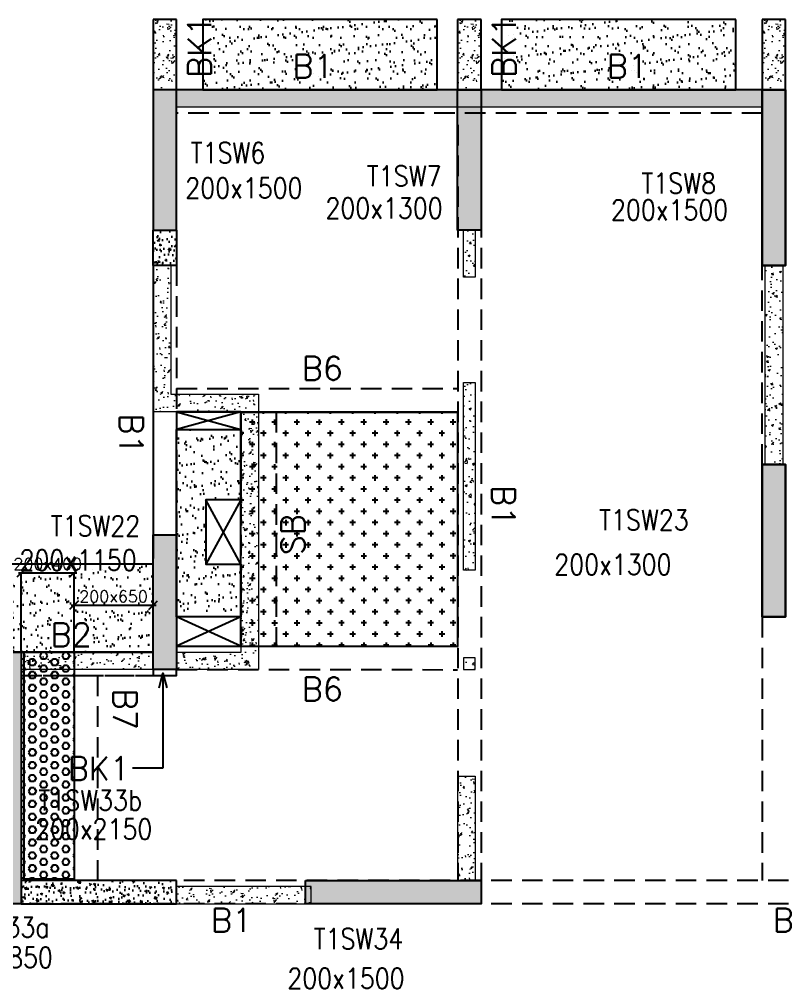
# Model space of a CAD drawing. Header units: millimetres. Extents: x 1078357 to 2594950, y -4969473 to -4636555.
# Drawn here: x 2177263 to 2183805, y -4665825 to -4657552 of the extents above; entities that cross this region are included whole.
import ezdxf

# ---------------------------------------------------------------- set-up
doc = ezdxf.new("R2010")
doc.units = ezdxf.units.MM
doc.header["$PDMODE"] = 35
for name, pattern in [('CONTINOUS', [0]), ('HIDDEN', [0.375, 0.25, -0.125]), ('New Retail block$0$CONTINOUS', [0])]:
    doc.linetypes.add(name, pattern=pattern)
doc.layers.get('0').update_dxf_attribs({"lineweight": 0})
doc.layers.get('Defpoints').update_dxf_attribs({"lineweight": 0})
for name, color, linetype, lineweight in [('A-_ANOTDIMA_D-', 6, 'Continuous', 13), ('COL. NO.', 30, 'Continuous', 25), ('COL. SIZE', 7, 'Continuous', 25), ('DIM', 9, 'Continuous', 25), ('HATCH', 8, 'Continuous', 30), ('RCC UPSTAND', 43, 'Continuous', 30), ('S-NON STR RCC WALL', 8, 'Continuous', 0)]:
    doc.layers.add(name, color=color, linetype=linetype, lineweight=lineweight)
for name, color, linetype in [('B-200x325', 201, 'HIDDEN'), ('B-200x375', 41, 'HIDDEN'), ('B-200x400', 44, 'HIDDEN'), ('B-200x650', 241, 'HIDDEN'), ('B-300xSLAB THK.', 151, 'Continuous'), ('BK1-200x650', 241, 'HIDDEN'), ('DC BEAM NO.', 7, 'Continuous'), ('DROP SLAB', 8, 'Continuous'), ('NON STR. RCC WALL', 6, 'Continuous'), ('S-COLUMN_SHEAR WALL', 1, 'Continuous'), ('S-PROJECTION', 54, 'New Retail block$0$CONTINOUS'), ('SLAB FOLD', 8, 'Continuous')]:
    doc.layers.add(name, color=color, linetype=linetype)
doc.styles.add('Roman', font='romans')
doc.styles.add('ROMANS', font='romans.shx', dxfattribs={"width": 0.85})
doc.dimstyles.new('HARESH', dxfattribs={"dimtxt": 150, "dimasz": 75, "dimexe": 0, "dimexo": 0, "dimgap": 25, "dimtad": 1, "dimdec": 0, "dimdsep": 46, "dimtxsty": 'Roman', "dimblk": 'OBLIQUE', "dimcen": 225, "dimdle": 25, "dimclrd": 2, "dimclre": 2, "dimclrt": 7, "dimadec": 8, "dimazin": 1, "dimtfac": 1, "dimtdec": 0, "dimtmove": 0, "dimatfit": 0, "dimfxl": 1, "dimlwd": -1, "dimlwe": -1, "dimarcsym": 0})
pattern_1 = [(50, (-4174040.86, 23111537.25), (182.184669, -15.9390855), [19.05, -209.55]), (355, (-4174040.86, 23111537.25), (-35.2434214, 191.0568452), [15.24, -167.6405842]), (100.4514447, (-4174025.68, 23111535.92), (146.9412471, 175.1177519), [16.1900088, -178.0902446]), (46.1842, (-4174040.86, 23111588.05), (271.0790409, -42.042328), [28.575, -314.325]), (96.6355576, (-4174018.27, 23111584.54), (237.404134, 247.4261246), [24.2850231, -267.1356082]), (351.1841512, (-4174040.86, 23111588.05), (237.404134, 247.4261246), [22.859967, -251.459732]), (21, (-4174015.46, 23111575.35), (151.6143913, -102.2651982), [19.05, -209.55]), (326, (-4174015.46, 23111575.35), (61.8020283, 184.1879661), [15.24, -167.64]), (71.451445, (-4174002.83, 23111566.83), (213.4164193, 81.9227689), [16.1900088, -178.0899376]), (37.5, (-4174040.86, 23111537.25), (3.08860325, 84.55503887), [0, -165.608, 0, -170.18, 0, -168.275]), (7.5, (-4174040.86, 23111537.25), (66.8196625, 100.18057482), [0, -97.028, 0, -161.798, 0, -64.135]), (327.5, (-4174097.5, 23111537.25), (135.59059517, -5.728744), [0, -63.5, 0, -198.12, 0, -262.89]), (317.5, (-4174122.9, 23111537.25), (148.1291814, 25.42649103), [0, -82.55, 0, -131.572, 0, -186.69])]

# ---------------------------------------------------------------- blocks, each defined once
blk = doc.blocks.new('_Oblique')
at = {"color": 0, "linetype": 'ByBlock', "lineweight": -2}
blk.add_line((-0.5, -0.5), (0.5, 0.5), dxfattribs=at)
blk = doc.blocks.new('*D1570')
at = {"layer": 'Defpoints', "color": 0, "ltscale": 700, "transparency": 16777216}
for p in [(2177729.7, -4662275.8), (2177279.6, -4662952.5, 0), (2177729.7, -4662952.5, 0)]:
    blk.add_point(p, dxfattribs=at)
at = {"layer": 'DIM', "color": 2, "ltscale": 700, "transparency": 16777216}
for p, q in [((2177254.6, -4662275.8), (2177754.7, -4662275.8)), ((2177279.6, -4662952.5), (2177279.6, -4662275.8)), ((2177729.7, -4662952.5), (2177729.7, -4662275.8))]:
    blk.add_line(p, q, dxfattribs=at)
at = {"layer": 'DIM', "color": 2, "ltscale": 700, "transparency": 16777216, "xscale": 75, "yscale": 75, "zscale": 75, "rotation": 180}
blk.add_blockref('_Oblique', (2177279.6, -4662275.8), dxfattribs=at)
at = {"layer": 'DIM', "color": 2, "ltscale": 700, "transparency": 16777216, "xscale": 75, "yscale": 75, "zscale": 75}
blk.add_blockref('_Oblique', (2177729.7, -4662275.8), dxfattribs=at)
at = {"layer": 'DIM', "color": 7, "ltscale": 700, "transparency": 16777216, "insert": (2177504.7, -4662200.8), "char_height": 150, "attachment_point": 5, "style": 'Roman'}
blk.add_mtext('{\\H0.666667x;200x400}', dxfattribs=at)
blk = doc.blocks.new('*D1571')
at = {"layer": 'Defpoints', "color": 0, "ltscale": 700, "transparency": 16777216}
for p in [(2178404.6, -4662552.5), (2177729.7, -4662952.5, 0), (2178404.6, -4662952.5, 0)]:
    blk.add_point(p, dxfattribs=at)
at = {"layer": 'DIM', "color": 2, "ltscale": 700, "transparency": 16777216}
for p, q in [((2177704.7, -4662552.5), (2178429.6, -4662552.5)), ((2177729.7, -4662952.5), (2177729.7, -4662552.5)), ((2178404.6, -4662952.5), (2178404.6, -4662552.5))]:
    blk.add_line(p, q, dxfattribs=at)
at = {"layer": 'DIM', "color": 2, "ltscale": 700, "transparency": 16777216, "xscale": 75, "yscale": 75, "zscale": 75, "rotation": 180}
blk.add_blockref('_Oblique', (2177729.7, -4662552.5), dxfattribs=at)
at = {"layer": 'DIM', "color": 2, "ltscale": 700, "transparency": 16777216, "xscale": 75, "yscale": 75, "zscale": 75}
blk.add_blockref('_Oblique', (2178404.6, -4662552.5), dxfattribs=at)
at = {"layer": 'DIM', "color": 7, "ltscale": 700, "transparency": 16777216, "insert": (2178067.2, -4662477.5), "char_height": 150, "attachment_point": 5, "style": 'Roman'}
blk.add_mtext('{\\H0.666667x;200x650}', dxfattribs=at)
blk = doc.blocks.new('G$CD63B60BD')
at = {"layer": 'COL. NO.', "linetype": 'Continuous', "style": 'ROMANS', "width": 0.85}
for s, p in [('T1SW6', (13370.2, 15274.3, -320.4)), ('T1SW7', (14874.5, 15075.4, -320.4)), ('T1SW8', (17218.7, 15013.4, -320.4)), ('T1SW22', (12175.1, 12089.1, -320.4)), ('T1SW23', (16857.3, 12140.3, -320.4)), ('T1SW33b', (12070.9, 9747.2, -320.4)), ('T1SW33a', (11279.4, 8663.7, -320.4)), ('T1SW34', (14420.4, 8565.4, -320.4))]:
    blk.add_text(s, height=175, dxfattribs=at).set_placement(p)
at = {"layer": 'COL. SIZE', "linetype": 'Continuous', "style": 'ROMANS', "width": 0.85}
for s, p in [('200x1500', (13325.1, 14973.2, -320.4)), ('200x1300', (14521.5, 14801.5, -320.4)), ('200x1500', (16959.4, 14785.6, -320.4)), ('200x1150', (11909.6, 11797.3, -320.4)), ('200x1300', (16475.4, 11760.5, -320.4)), ('200x2150', (12042.4, 9502, -320.4)), ('200x2850', (11193.5, 8406.3, -320.4)), ('200x1500', (14196.5, 8227.7, -320.4))]:
    blk.add_text(s, height=175, dxfattribs=at).set_placement(p)

msp = doc.modelspace()

# ---------------------------------------------------------------- hatches: boundary and pattern name
at = {"layer": 'DROP SLAB'}
h = msp.add_hatch(dxfattribs=at)
h.set_pattern_fill('CROSS', color=8, scale=15, angle=0.03079)
h.set_pattern_definition([(180.03079016, (-2196286.82, 14063573.08), (-95.1987999, -95.3011726), [47.625, -142.875]), (270.03079016, (-2196310.65, 14063596.88), (95.3011726, -95.1987999), [47.625, -142.875])])
h.paths.add_polyline_path([(2179154.6, -4660905.3), (2181004.6, -4660905.3), (2181004.6, -4662905.1), (2179154.6, -4662905.1)])
at = {"layer": 'HATCH'}
h = msp.add_hatch(dxfattribs=at)
h.set_pattern_fill('AR-SAND', color=8, scale=3, angle=179.97015)
h.set_pattern_definition([(37.4701541, (-674878.51, 9329417.72), (-4.7236114, 146.8264517), [0, -115.824, 0, -129.54, 0, -123.825]), (7.4701541, (-674878.51, 9329417.72), (134.9689868, 214.9772528), [0, -62.484, 0, -104.394, 0, -40.005]), (327.4701541, (-674972.24, 9329417.77), (237.2979035, 0.3075449), [0, -38.1, 0, -137.16, 0, -179.07]), (317.4701541, (-674972.24, 9329417.77), (229.1017424, 66.759465), [0, -19.05, 0, -89.916, 0, -102.87])])
h.paths.add_polyline_path([(2180830, -4657552.5), (2178830, -4657552.5), (2178830, -4658152.5), (2180830, -4658152.5)])
h = msp.add_hatch(dxfattribs=at)
h.set_pattern_fill('AR-SAND', color=8, scale=3, angle=179.97015)
h.set_pattern_definition([(37.4701541, (-677428.51, 9329417.72), (-4.7236114, 146.8264517), [0, -115.824, 0, -129.54, 0, -123.825]), (7.4701541, (-677428.51, 9329417.72), (134.9689868, 214.9772528), [0, -62.484, 0, -104.394, 0, -40.005]), (327.4701541, (-677522.24, 9329417.77), (237.2979035, 0.3075449), [0, -38.1, 0, -137.16, 0, -179.07]), (317.4701541, (-677522.24, 9329417.77), (229.1017424, 66.759465), [0, -19.05, 0, -89.916, 0, -102.87])])
h.paths.add_polyline_path([(2183380, -4657552.5), (2181380, -4657552.5), (2181380, -4658152.5), (2183380, -4658152.5)])
h = msp.add_hatch(dxfattribs=at)
h.set_pattern_fill('AR-SAND', color=8, scale=3, angle=179.97015)
h.set_pattern_definition([(37.47015413, (-2856278.36, 18697456.11), (-4.72361136, 146.8264517), [0, -115.824, 0, -129.54, 0, -123.825]), (7.4701541, (-2856278.36, 18697456.11), (134.9689868, 214.9772528), [0, -62.484, 0, -104.394, 0, -40.005]), (327.4701541, (-2856372.09, 18697456.16), (237.2979035, 0.3075449), [0, -38.1, 0, -137.16, 0, -179.07]), (317.4701541, (-2856372.09, 18697456.16), (229.1017424, 66.759465), [0, -19.05, 0, -89.916, 0, -102.87])])
h.paths.add_polyline_path([(2178604.6, -4661052.5), (2179154.6, -4661052.5), (2179154.6, -4661652.5), (2178854.6, -4661652.5), (2178854.6, -4662202.5), (2179154.6, -4662202.5), (2179154.6, -4662652.5), (2178604.6, -4662652.5)])
h = msp.add_hatch(dxfattribs=at)
h.set_pattern_fill('AR-SAND', color=8, scale=3, angle=179.97015)
h.set_pattern_definition([(37.4701541, (-1766803.33, 14013436.91), (-4.72361136, 146.8264517), [0, -115.824, 0, -129.54, 0, -123.825]), (7.4701541, (-1766803.33, 14013436.9), (134.9689868, 214.9772528), [0, -62.484, 0, -104.394, 0, -40.005]), (327.4701541, (-1766897.05, 14013436.96), (237.2979035, 0.3075449), [0, -38.1, 0, -137.16, 0, -179.07]), (317.4701541, (-1766897.05, 14013436.96), (229.1017424, 66.759465), [0, -19.05, 0, -89.916, 0, -102.87])])
h.paths.add_polyline_path([(2178404.6, -4662202.5), (2175954.6, -4662202.5), (2175954.9, -4662952.5), (2178404.9, -4662952.5)])
h = msp.add_hatch(dxfattribs=at)
h.set_pattern_fill('AR-SAND', color=8, scale=3, angle=179.97015)
h.set_pattern_definition([(37.4701541, (-1766803.23, 14013436.91), (-4.72361136, 146.8264517), [0, -115.824, 0, -129.54, 0, -123.825]), (7.4701541, (-1766803.23, 14013436.9), (134.9689868, 214.9772528), [0, -62.484, 0, -104.394, 0, -40.005]), (327.4701541, (-1766896.95, 14013436.96), (237.2979035, 0.3075449), [0, -38.1, 0, -137.16, 0, -179.07]), (317.4701541, (-1766896.95, 14013436.96), (229.1017424, 66.759465), [0, -19.05, 0, -89.916, 0, -102.87])])
h.paths.add_polyline_path([(2178405, -4662352.5), (2175955, -4662352.5), (2175955, -4662952.5), (2178405, -4662952.5)])
at = {"layer": 'RCC UPSTAND'}
h = msp.add_hatch(dxfattribs=at)
h.set_pattern_fill('AR-CONC', color=8, scale=20, angle=90)
h.set_pattern_definition([(140, (-1029595.48, -7198097.02), (12.550427, 143.4520365), [15, -165]), (85, (-1029595.48, -7198097.02), (-150.438427, -27.7502667), [12, -132]), (190.4514445, (-1029594.43, -7198085.06), (-137.887998, 115.7017693), [12.7480384, -140.2284224]), (136.1842, (-1029635.48, -7198097.02), (33.103856, 213.448266), [22.5, -247.5]), (186.6356355, (-1029632.72, -7198079.23), (-194.82372, 186.932389), [19.122068, -210.342752]), (81.184164, (-1029635.48, -7198097.02), (-194.82372, 186.932389), [18, -198]), (111, (-1029625.48, -7198077.02), (80.523778, 119.3814104), [15, -165]), (56, (-1029625.48, -7198077.02), (-145.030009, 48.6630664), [12, -132]), (161.4514447, (-1029618.77, -7198067.07), (-64.5062306, 168.0444753), [12.748038, -140.2284224]), (127.5, (-1029595.48, -7198097.015), (-66.57877077, 2.43197106), [0, -130.4, 0, -134, 0, -132.5]), (97.5, (-1029595.48, -7198097.015), (-78.8823424, 52.6139075), [0, -76.4, 0, -127.4, 0, -50.5]), (57.5, (-1029595.48, -7198141.615), (4.51097435, 106.7644872), [0, -50, 0, -156, 0, -207]), (47.5, (-1029595.48, -7198161.62), (-20.0209965, 116.6372339), [0, -65, 0, -103.6, 0, -147])])
h.paths.add_polyline_path([(2178604.6, -4659352.5), (2178604.6, -4659652.5), (2178404.6, -4659652.5), (2178404.6, -4659352.5)])
h = msp.add_hatch(dxfattribs=at)
h.set_pattern_fill('AR-CONC', color=8, scale=20, angle=270)
h.set_pattern_definition([(320, (5389200.5, -2128259.89), (-12.550427, -143.4520365), [15, -165]), (265, (5389200.5, -2128259.89), (150.438427, 27.7502667), [12, -132]), (10.4514445, (5389199.45, -2128271.85), (137.887998, -115.7017693), [12.7480384, -140.2284224]), (316.1842, (5389240.5, -2128259.9), (-33.103856, -213.448266), [22.5, -247.5]), (6.6356355, (5389237.74, -2128277.68), (194.82372, -186.932389), [19.122068, -210.342752]), (261.184164, (5389240.5, -2128259.9), (194.82372, -186.932389), [18, -198]), (291, (5389230.5, -2128279.89), (-80.523778, -119.3814104), [15, -165]), (236, (5389230.5, -2128279.89), (145.030009, -48.6630664), [12, -132]), (341.4514447, (5389223.79, -2128289.84), (64.5062306, -168.0444753), [12.748038, -140.2284224]), (307.5, (5389200.5, -2128259.89), (66.57877077, -2.43197106), [0, -130.4, 0, -134, 0, -132.5]), (277.5, (5389200.5, -2128259.89), (78.8823424, -52.6139075), [0, -76.4, 0, -127.4, 0, -50.5]), (237.5, (5389200.5, -2128215.29), (-4.51097435, -106.7644872), [0, -50, 0, -156, 0, -207]), (227.5, (5389200.5, -2128195.29), (20.0209965, -116.6372339), [0, -65, 0, -103.6, 0, -147])])
h.paths.add_polyline_path([(2178604.6, -4664903.1), (2177279.6, -4664902.8), (2177279.6, -4665102.3), (2178604.6, -4665102.5)])
at = {"layer": 'S-COLUMN_SHEAR WALL', "lineweight": 25, "extrusion": (1.00316e-06, 1.91639e-11, 1)}
h = msp.add_hatch(color=1, dxfattribs=at)
h.dxf.hatch_style = 1
h.paths.add_polyline_path([(2178604.6, -4658152.5), (2178404.6, -4658152.5), (2178404.6, -4659352.5), (2178604.6, -4659352.5)])
at = {"layer": 'S-COLUMN_SHEAR WALL', "lineweight": 25}
h = msp.add_hatch(color=1, dxfattribs=at)
h.dxf.hatch_style = 1
h.paths.add_polyline_path([(2181004.6, -4659352.6), (2181204.6, -4659352.6), (2181204.6, -4658152.5), (2181004.6, -4658152.5)])
at = {"layer": 'S-COLUMN_SHEAR WALL', "lineweight": 25, "extrusion": (1.00316e-06, 1.91639e-11, 1)}
h = msp.add_hatch(color=1, dxfattribs=at)
h.dxf.hatch_style = 1
h.paths.add_polyline_path([(2183804.6, -4658152.5), (2183604.6, -4658152.5), (2183604.6, -4659652.5), (2183804.6, -4659652.5)])
at = {"layer": 'S-COLUMN_SHEAR WALL', "lineweight": 25, "extrusion": (-1.00316e-06, 2.11765e-11, 1)}
h = msp.add_hatch(color=1, dxfattribs=at)
h.dxf.hatch_style = 1
h.paths.add_polyline_path([(2183604.6, -4658152.5), (2183804.6, -4658152.5), (2183804.6, -4659652.5), (2183604.6, -4659652.5)])
at = {"layer": 'S-COLUMN_SHEAR WALL', "lineweight": 25, "extrusion": (1.00316e-06, 1.91639e-11, 1)}
h = msp.add_hatch(color=1, dxfattribs=at)
h.dxf.hatch_style = 1
h.paths.add_polyline_path([(2183804.6, -4662652.5), (2183604.6, -4662652.5), (2183604.6, -4661352.5), (2183804.6, -4661352.5)])
at = {"layer": 'S-COLUMN_SHEAR WALL', "lineweight": 25, "extrusion": (-1.00316e-06, 2.11765e-11, 1)}
h = msp.add_hatch(color=1, dxfattribs=at)
h.dxf.hatch_style = 1
h.paths.add_polyline_path([(2183604.6, -4662652.5), (2183804.6, -4662652.5), (2183804.6, -4661352.5), (2183604.6, -4661352.5)])
at = {"layer": 'S-COLUMN_SHEAR WALL', "lineweight": 25, "extrusion": (1.00316e-06, 1.91639e-11, 1)}
h = msp.add_hatch(color=1, dxfattribs=at)
h.dxf.hatch_style = 1
h.paths.add_polyline_path([(2178604.6, -4663102.5), (2178404.6, -4663102.5), (2178404.6, -4661952.6), (2178604.6, -4661952.6)])
at = {"layer": 'S-COLUMN_SHEAR WALL', "lineweight": 25}
h = msp.add_hatch(color=1, dxfattribs=at)
h.dxf.hatch_style = 1
h.paths.add_polyline_path([(2177079.6, -4662952.5), (2177279.6, -4662952.5), (2177279.6, -4665102.5), (2177079.6, -4665102.5)])
h = msp.add_hatch(color=1, dxfattribs=at)
h.dxf.hatch_style = 1
h.paths.add_polyline_path([(2179704.6, -4664902.5), (2181204.6, -4664902.5), (2181204.6, -4665102.5), (2179704.6, -4665102.5)])
at = {"layer": 'S-NON STR RCC WALL'}
h = msp.add_hatch(dxfattribs=at)
h.set_pattern_fill('AR-CONC', color=256, angle=180)
h.set_pattern_definition([(50, (-6355439.85, 32897535.69), (182.184669, -15.93908554), [19.05, -209.55]), (355, (-6355439.85, 32897535.7), (-35.2434214, 191.0568452), [15.24, -167.6405842]), (100.4514447, (-6355424.67, 32897534.36), (146.9412471, 175.1177519), [16.1900088, -178.0902446]), (46.1842, (-6355439.85, 32897586.5), (271.0790409, -42.0423279), [28.575, -314.325]), (96.6355576, (-6355417.26, 32897583), (237.404134, 247.4261246), [24.2850231, -267.1356082]), (351.1841512, (-6355439.85, 32897586.5), (237.404134, 247.4261246), [22.859967, -251.459732]), (21, (-6355414.45, 32897573.79), (151.61439127, -102.2651982), [19.05, -209.55]), (326, (-6355414.45, 32897573.8), (61.80202835, 184.1879661), [15.24, -167.64]), (71.451445, (-6355401.82, 32897565.27), (213.4164193, 81.9227689), [16.1900088, -178.0899376]), (37.5, (-6355439.85, 32897535.69), (3.08860325, 84.55503887), [0, -165.608, 0, -170.18, 0, -168.275]), (7.5, (-6355439.85, 32897535.69), (66.8196625, 100.18057482), [0, -97.028, 0, -161.798, 0, -64.135]), (327.5, (-6355496.494, 32897535.69), (135.59059517, -5.72874399), [0, -63.5, 0, -198.12, 0, -262.89]), (317.5, (-6355521.89, 32897535.69), (148.1291814, 25.42649103), [0, -82.55, 0, -131.572, 0, -186.69])])
h.paths.add_polyline_path([(2178604.9, -4658152.5), (2178604.9, -4657552.5), (2178404.9, -4657552.5), (2178404.9, -4658152.5), (2178604.9, -4658152.5)], is_closed=False)
h = msp.add_hatch(dxfattribs=at)
h.set_pattern_fill('AR-CONC', color=256, angle=180)
h.set_pattern_definition([(50, (-6352839.87, 32897535.7), (182.184669, -15.93908554), [19.05, -209.55]), (355, (-6352839.87, 32897535.7), (-35.2434214, 191.0568452), [15.24, -167.6405842]), (100.4514447, (-6352824.69, 32897534.37), (146.9412471, 175.1177519), [16.1900088, -178.0902446]), (46.1842, (-6352839.87, 32897586.5), (271.0790409, -42.0423279), [28.575, -314.325]), (96.6355576, (-6352817.28, 32897583), (237.404134, 247.4261246), [24.2850231, -267.1356082]), (351.1841512, (-6352839.87, 32897586.5), (237.404134, 247.4261246), [22.859967, -251.459732]), (21, (-6352814.47, 32897573.8), (151.61439127, -102.2651982), [19.05, -209.55]), (326, (-6352814.47, 32897573.8), (61.80202835, 184.1879661), [15.24, -167.64]), (71.451445, (-6352801.84, 32897565.27), (213.4164193, 81.9227689), [16.1900088, -178.0899376]), (37.5, (-6352839.87, 32897535.696), (3.08860325, 84.55503887), [0, -165.608, 0, -170.18, 0, -168.275]), (7.5, (-6352839.87, 32897535.7), (66.8196625, 100.18057482), [0, -97.028, 0, -161.798, 0, -64.135]), (327.5, (-6352896.514, 32897535.696), (135.59059517, -5.72874399), [0, -63.5, 0, -198.12, 0, -262.89]), (317.5, (-6352921.91, 32897535.7), (148.1291814, 25.42649103), [0, -82.55, 0, -131.572, 0, -186.69])])
h.paths.add_polyline_path([(2181204.9, -4658152.5), (2181204.9, -4657552.5), (2181004.9, -4657552.5), (2181004.9, -4658152.5), (2181204.9, -4658152.5)], is_closed=False)
h = msp.add_hatch(dxfattribs=at)
h.set_pattern_fill('AR-CONC', color=256, angle=180)
h.set_pattern_definition([(50, (-6350239.85, 32897535.69), (182.184669, -15.93908554), [19.05, -209.55]), (355, (-6350239.85, 32897535.7), (-35.2434214, 191.0568452), [15.24, -167.6405842]), (100.4514447, (-6350224.67, 32897534.36), (146.9412471, 175.1177519), [16.1900088, -178.0902446]), (46.1842, (-6350239.85, 32897586.5), (271.0790409, -42.0423279), [28.575, -314.325]), (96.6355576, (-6350217.26, 32897583), (237.404134, 247.4261246), [24.2850231, -267.1356082]), (351.1841512, (-6350239.85, 32897586.5), (237.404134, 247.4261246), [22.859967, -251.459732]), (21, (-6350214.45, 32897573.79), (151.61439127, -102.2651982), [19.05, -209.55]), (326, (-6350214.45, 32897573.8), (61.80202835, 184.1879661), [15.24, -167.64]), (71.451445, (-6350201.82, 32897565.27), (213.4164193, 81.9227689), [16.1900088, -178.0899376]), (37.5, (-6350239.85, 32897535.69), (3.08860325, 84.55503887), [0, -165.608, 0, -170.18, 0, -168.275]), (7.5, (-6350239.85, 32897535.69), (66.8196625, 100.18057482), [0, -97.028, 0, -161.798, 0, -64.135]), (327.5, (-6350296.494, 32897535.69), (135.59059517, -5.72874399), [0, -63.5, 0, -198.12, 0, -262.89]), (317.5, (-6350321.89, 32897535.69), (148.1291814, 25.42649103), [0, -82.55, 0, -131.572, 0, -186.69])])
h.paths.add_polyline_path([(2183804.9, -4658152.5), (2183804.9, -4657552.5), (2183604.9, -4657552.5), (2183604.9, -4658152.5), (2183804.9, -4658152.5)], is_closed=False)
h = msp.add_hatch(dxfattribs=at)
h.set_pattern_fill('AR-CONC', color=256, angle=180)
h.set_pattern_definition([(50, (-5271265.58, 27795556.43), (182.184669, -15.93908554), [19.05, -209.55]), (355, (-5271265.58, 27795556.43), (-35.2434214, 191.0568452), [15.24, -167.6405842]), (100.4514447, (-5271250.4, 27795555.1), (146.9412471, 175.1177519), [16.1900088, -178.0902446]), (46.1842, (-5271265.58, 27795607.23), (271.0790409, -42.042328), [28.575, -314.325]), (96.6355576, (-5271242.99, 27795603.73), (237.404134, 247.4261246), [24.2850231, -267.1356082]), (351.1841512, (-5271265.58, 27795607.23), (237.404134, 247.4261246), [22.859967, -251.459732]), (21, (-5271240.18, 27795594.53), (151.6143913, -102.2651982), [19.05, -209.55]), (326, (-5271240.18, 27795594.53), (61.8020283, 184.1879661), [15.24, -167.64]), (71.451445, (-5271227.54, 27795586.01), (213.4164193, 81.9227689), [16.1900088, -178.0899376]), (37.5, (-5271265.576, 27795556.434), (3.08860325, 84.55503887), [0, -165.608, 0, -170.18, 0, -168.275]), (7.5, (-5271265.58, 27795556.43), (66.8196625, 100.18057482), [0, -97.028, 0, -161.798, 0, -64.135]), (327.5, (-5271322.22, 27795556.434), (135.59059517, -5.72874399), [0, -63.5, 0, -198.12, 0, -262.89]), (317.5, (-5271347.62, 27795556.43), (148.1291814, 25.42649103), [0, -82.55, 0, -131.572, 0, -186.69])])
h.paths.add_polyline_path([(2178608, -4658152.5), (2183605.1, -4658152.5), (2183605.1, -4658302.5), (2178608, -4658302.5)])
h = msp.add_hatch(dxfattribs=at)
h.set_pattern_fill('AR-CONC', color=256, angle=180)
h.set_pattern_definition([(50, (2181117.86, -4892742.91), (182.18467, -15.93909), [19.05, -209.55]), (355, (2181117.86, -4892742.91), (-35.24342, 191.05685), [15.24, -167.64058]), (100.451445, (2181133.04, -4892744.24), (146.94125, 175.11775), [16.19001, -178.09024]), (46.1842, (2181117.86, -4892692.11), (271.07904, -42.04233), [28.575, -314.325]), (96.63556, (2181140.45, -4892695.62), (237.40413, 247.42612), [24.28502, -267.1356]), (351.18415, (2181117.86, -4892692.1), (237.40413, 247.42612), [22.85997, -251.45973]), (21, (2181143.26, -4892704.81), (151.61439, -102.2652), [19.05, -209.55]), (326, (2181143.26, -4892704.81), (61.80203, 184.18797), [15.24, -167.64]), (71.451445, (2181155.9, -4892713.33), (213.41642, 81.92277), [16.19001, -178.08994]), (37.5, (2181117.86, -4892742.91), (3.088603, 84.555039), [0, -165.608, 0, -170.18, 0, -168.275]), (7.5, (2181117.86, -4892742.91), (66.819663, 100.180575), [0, -97.028, 0, -161.798, 0, -64.135]), (327.5, (2181061.216, -4892742.91), (135.590595, -5.728744), [0, -63.5, 0, -198.12, 0, -262.89]), (317.5, (2181035.82, -4892742.91), (148.12918, 25.42649), [0, -82.55, 0, -131.572, 0, -186.69])])
h.paths.add_polyline_path([(2181055, -4659352.5), (2181155, -4659352.5), (2181155, -4659752.5), (2181055, -4659752.5)])
h = msp.add_hatch(dxfattribs=at)
h.set_pattern_fill('AR-CONC', color=256, angle=180)
h.set_pattern_definition(pattern_1)
h.paths.add_polyline_path([(2179305.1, -4660752.5), (2179305.1, -4663102.5), (2178605.1, -4663102.5), (2178605.1, -4662952.5), (2179155.1, -4662952.5), (2179155.1, -4660902.5), (2178405.1, -4660902.5), (2178405.1, -4659652.5), (2178555.1, -4659652.5), (2178555.1, -4660752.5)])
at = {"layer": 'S-NON STR RCC WALL', "ltscale": 700}
h = msp.add_hatch(dxfattribs=at)
h.set_pattern_fill('AR-CONC', color=256)
h.set_pattern_definition([(50, (1050513.52, -208440.15), (182.184669, -15.9390855), [19.05, -209.55]), (355, (1050513.52, -208440.15), (-35.2434214, 191.056845), [15.24, -167.640584]), (100.4514447, (1050528.7, -208441.48), (146.941247, 175.117752), [16.190009, -178.0902446]), (46.1842, (1050513.52, -208389.35), (271.079041, -42.042328), [28.575, -314.325]), (96.6355576, (1050536.1, -208392.86), (237.404134, 247.426125), [24.285023, -267.135608]), (351.184151, (1050513.52, -208389.35), (237.404134, 247.426125), [22.859967, -251.459732]), (21, (1050538.92, -208402.05), (151.6143913, -102.265198), [19.05, -209.55]), (326, (1050538.92, -208402.05), (61.802028, 184.187966), [15.24, -167.64]), (71.451445, (1050551.56, -208410.57), (213.416419, 81.922769), [16.190009, -178.0899376]), (37.5, (1050513.52, -208440.15), (3.08860325, 84.5550389), [0, -165.608, 0, -170.18, 0, -168.275]), (7.5, (1050513.52, -208440.15), (66.8196625, 100.1805748), [0, -97.028, 0, -161.798, 0, -64.135]), (327.5, (1050456.88, -208440.15), (135.5905952, -5.728744), [0, -63.5, 0, -198.12, 0, -262.89]), (317.5, (1050431.48, -208440.15), (148.1291814, 25.426491), [0, -82.55, 0, -131.572, 0, -186.69])])
h.paths.add_polyline_path([(2183630, -4659652.5), (2183780, -4659652.5), (2183780, -4661352.5), (2183630, -4661352.5)])
at = {"layer": 'S-NON STR RCC WALL'}
h = msp.add_hatch(dxfattribs=at)
h.set_pattern_fill('AR-CONC', color=256, angle=180)
h.set_pattern_definition([(50, (3278342.57, -9576762.1), (182.184669, -15.9390855), [19.05, -209.55]), (355, (3278342.57, -9576762.1), (-35.2434214, 191.056845), [15.24, -167.640584]), (100.4514447, (3278357.76, -9576763.43), (146.941247, 175.117752), [16.190009, -178.0902446]), (46.1842, (3278342.57, -9576711.3), (271.079041, -42.042328), [28.575, -314.325]), (96.6355576, (3278365.16, -9576714.8), (237.404134, 247.426125), [24.285023, -267.135608]), (351.184151, (3278342.57, -9576711.3), (237.404134, 247.426125), [22.859967, -251.459732]), (21, (3278367.97, -9576724), (151.6143913, -102.265198), [19.05, -209.55]), (326, (3278367.97, -9576724), (61.802028, 184.187966), [15.24, -167.64]), (71.451445, (3278380.6, -9576732.52), (213.416419, 81.922769), [16.190009, -178.0899376]), (37.5, (3278342.573, -9576762.1), (3.08860325, 84.5550389), [0, -165.608, 0, -170.18, 0, -168.275]), (7.5, (3278342.57, -9576762.1), (66.8196625, 100.1805748), [0, -97.028, 0, -161.798, 0, -64.135]), (327.5, (3278285.93, -9576762.1), (135.5905952, -5.728744), [0, -63.5, 0, -198.12, 0, -262.89]), (317.5, (3278260.53, -9576762.1), (148.1291814, 25.426491), [0, -82.55, 0, -131.572, 0, -186.69])])
h.paths.add_polyline_path([(2181055, -4660652.5), (2181155, -4660652.5), (2181155, -4662252.5), (2181055, -4662252.5)])
h = msp.add_hatch(dxfattribs=at)
h.set_pattern_fill('AR-CONC', color=256, angle=180)
h.set_pattern_definition(pattern_1)
h.paths.add_polyline_path([(2177280, -4662952.5), (2178405, -4662952.5), (2178405, -4663102.5), (2177280, -4663102.5)])
h = msp.add_hatch(dxfattribs=at)
h.set_pattern_fill('AR-CONC', color=256, angle=180)
h.set_pattern_definition([(50, (3278329.36, -9578126.76), (182.184669, -15.9390855), [19.05, -209.55]), (355, (3278329.36, -9578126.76), (-35.2434214, 191.056845), [15.24, -167.640584]), (100.4514447, (3278344.54, -9578128.1), (146.941247, 175.117752), [16.190009, -178.0902446]), (46.1842, (3278329.36, -9578075.96), (271.079041, -42.042328), [28.575, -314.325]), (96.6355576, (3278351.95, -9578079.47), (237.404134, 247.426125), [24.285023, -267.135608]), (351.184151, (3278329.36, -9578075.96), (237.404134, 247.426125), [22.859967, -251.459732]), (21, (3278354.76, -9578088.66), (151.6143913, -102.265198), [19.05, -209.55]), (326, (3278354.76, -9578088.66), (61.802028, 184.187966), [15.24, -167.64]), (71.451445, (3278367.4, -9578097.19), (213.416419, 81.922769), [16.190009, -178.0899376]), (37.5, (3278329.36, -9578126.765), (3.08860325, 84.5550389), [0, -165.608, 0, -170.18, 0, -168.275]), (7.5, (3278329.36, -9578126.765), (66.8196625, 100.1805748), [0, -97.028, 0, -161.798, 0, -64.135]), (327.5, (3278272.72, -9578126.765), (135.5905952, -5.728744), [0, -63.5, 0, -198.12, 0, -262.89]), (317.5, (3278247.32, -9578126.76), (148.1291814, 25.426491), [0, -82.55, 0, -131.572, 0, -186.69])])
h.paths.add_polyline_path([(2181055, -4663102.5), (2181155, -4663102.5), (2181155, -4663002.5), (2181055, -4663002.5)])
h = msp.add_hatch(dxfattribs=at)
h.set_pattern_fill('AR-CONC', color=256, angle=180)
h.set_pattern_definition([(50, (-5270530.32, 27795556.43), (182.184669, -15.93908554), [19.05, -209.55]), (355, (-5270530.32, 27795556.43), (-35.2434214, 191.0568452), [15.24, -167.6405842]), (100.4514447, (-5270515.14, 27795555.1), (146.9412471, 175.1177519), [16.1900088, -178.0902446]), (46.1842, (-5270530.32, 27795607.23), (271.0790409, -42.042328), [28.575, -314.325]), (96.6355576, (-5270507.73, 27795603.72), (237.404134, 247.4261246), [24.2850231, -267.1356082]), (351.1841512, (-5270530.32, 27795607.23), (237.404134, 247.4261246), [22.859967, -251.459732]), (21, (-5270504.92, 27795594.53), (151.6143913, -102.2651982), [19.05, -209.55]), (326, (-5270504.92, 27795594.53), (61.8020283, 184.1879661), [15.24, -167.64]), (71.451445, (-5270492.29, 27795586), (213.4164193, 81.9227689), [16.1900088, -178.0899376]), (37.5, (-5270530.32, 27795556.43), (3.08860325, 84.55503887), [0, -165.608, 0, -170.18, 0, -168.275]), (7.5, (-5270530.32, 27795556.43), (66.8196625, 100.18057482), [0, -97.028, 0, -161.798, 0, -64.135]), (327.5, (-5270586.964, 27795556.43), (135.59059517, -5.72874399), [0, -63.5, 0, -198.12, 0, -262.89]), (317.5, (-5270612.36, 27795556.43), (148.1291814, 25.42649103), [0, -82.55, 0, -131.572, 0, -186.69])])
h.paths.add_polyline_path([(2181005, -4664012.5), (2181155, -4664012.5), (2181155, -4664902.4), (2181005, -4664902.4)])
h = msp.add_hatch(dxfattribs=at)
h.set_pattern_fill('AR-CONC', color=256)
h.set_pattern_definition([(50, (-4174040.86, 23111537.25), (182.184669, -15.9390855), [19.05, -209.55]), (355, (-4174040.86, 23111537.25), (-35.2434214, 191.0568452), [15.24, -167.6405842]), (100.4514447, (-4174025.68, 23111535.92), (146.9412471, 175.1177519), [16.1900088, -178.0902446]), (46.1842, (-4174040.86, 23111588.05), (271.0790409, -42.042328), [28.575, -314.325]), (96.6355576, (-4174018.27, 23111584.54), (237.404134, 247.4261246), [24.2850231, -267.1356082]), (351.1841512, (-4174040.86, 23111588.05), (237.404134, 247.4261246), [22.859967, -251.459732]), (21, (-4174015.46, 23111575.35), (151.6143913, -102.2651982), [19.05, -209.55]), (326, (-4174015.46, 23111575.35), (61.8020283, 184.1879661), [15.24, -167.64]), (71.451445, (-4174002.83, 23111566.83), (213.4164193, 81.9227689), [16.1900088, -178.0899376]), (37.5, (-4174040.86, 23111537.25), (3.08860325, 84.55503887), [0, -165.608, 0, -170.18, 0, -168.275]), (7.5, (-4174040.86, 23111537.25), (66.8196625, 100.18057482), [0, -97.028, 0, -161.798, 0, -64.135]), (327.5, (-4174097.5, 23111537.25), (135.59059517, -5.728744), [0, -63.5, 0, -198.12, 0, -262.89]), (317.5, (-4174122.9, 23111537.25), (148.1291814, 25.42649103), [0, -82.55, 0, -131.572, 0, -186.69])])
h.paths.add_polyline_path([(2179755, -4664952.5), (2178605, -4664952.5), (2178605, -4665102.5), (2179755, -4665102.5)])
at = {"layer": 'SLAB FOLD', "ltscale": 1000}
h = msp.add_hatch(dxfattribs=at)
h.set_pattern_fill('HEX', color=8, scale=10, angle=180)
h.set_pattern_definition([(180, (2168054.783, -4476147.51), (-7e-15, -54.992613), [31.75, -63.5]), (300, (2168054.783, -4476147.51), (47.625, 27.496307), [31.75, -63.5]), (240, (2168023.033, -4476147.51), (47.625, -27.496307), [31.75, -63.5])])
h.paths.add_polyline_path([(2177280, -4664891.9), (2177730, -4664891.9), (2177730, -4662952.5), (2177280, -4662952.5)])

# ---------------------------------------------------------------- linework, layer by layer
at = {"layer": 'B-200x325', "ltscale": 700}
for p, q in [((2178604.6, -4660702.7, 0), (2181004.6, -4660702.8, 0)), ((2178604.7, -4663102.5, 0), (2181004.6, -4663102.6, 0))]:
    msp.add_line(p, q, dxfattribs=at)
at = {"layer": 'B-200x325', "linetype": 'Continuous', "ltscale": 700}
for p, q in [((2178604.6, -4660902.7, 0), (2181004.6, -4660902.8, 0)), ((2178604.7, -4662902.5, 0), (2181004.6, -4662902.6, 0))]:
    msp.add_line(p, q, dxfattribs=at)
at = {"layer": 'B-200x375', "linetype": 'Continuous', "ltscale": 700}
msp.add_line((2177729.7, -4663152.5, 0), (2177729.7, -4664891.9, 0), dxfattribs=at)
at = {"layer": 'B-200x375', "ltscale": 700}
msp.add_line((2177929.7, -4663152.5, 0), (2177929.7, -4664902.5), dxfattribs=at)
at = {"layer": 'B-200x400', "linetype": 'Continuous', "ltscale": 500}
msp.add_line((2177729.7, -4662952.5, 0), (2177279.6, -4662952.5, 0), dxfattribs=at)
at = {"layer": 'B-200x400', "linetype": 'HIDDEN', "ltscale": 500}
msp.add_line((2177279.6, -4663152.5, 0), (2177729.7, -4663152.5, 0), dxfattribs=at)
at = {"layer": 'B-200x650', "linetype": 'CONTINOUS', "ltscale": 700}
for p, q in [((2178604.9, -4657552.5, 0), (2178404.9, -4657552.5, 0)), ((2178404.9, -4657552.5, 0), (2178404.9, -4658152.5, 0)), ((2178604.9, -4658152.5, 0), (2178604.9, -4657552.5, 0)), ((2181204.9, -4657552.5, 0), (2181004.9, -4657552.5, 0)), ((2181004.9, -4657552.5, 0), (2181004.9, -4658152.5, 0)), ((2181204.9, -4658152.5, 0), (2181204.9, -4657552.5, 0)), ((2183804.9, -4657552.4, 0), (2183604.9, -4657552.4, 0)), ((2183604.9, -4657552.4, 0), (2183604.9, -4658152.4, 0)), ((2183804.9, -4658152.4, 0), (2183804.9, -4657552.4, 0)), ((2183605, -4658152.5, 0), (2178605, -4658152.5, 0)), ((2178405, -4659652.5, 0), (2178405, -4662152.5, 0)), ((2178405, -4662952.5, 0), (2175955, -4662952.5, 0)), ((2178404.6, -4662952.5, 0), (2177729.7, -4662952.5, 0))]:
    msp.add_line(p, q, dxfattribs=at)
at = {"layer": 'B-200x650', "linetype": 'HIDDEN', "ltscale": 700}
for p, q in [((2183605, -4658352.5, 0), (2178605, -4658352.5, 0)), ((2181005, -4658452.6, 0), (2181005, -4664902.4, 0)), ((2181205, -4658452.6, 0), (2181205, -4664902.4, 0)), ((2178605, -4659652.5, 0), (2178605, -4662152.5, 0)), ((2183605, -4661352.5, 0), (2183605, -4659652.5, 0)), ((2183605, -4662652.5, 0), (2183605, -4664902.5, 0)), ((2177280, -4663152.5, 0), (2178405, -4663152.5, 0)), ((2177729.7, -4663152.5, 0), (2178404.6, -4663152.5, 0)), ((2192754.6, -4664902.4, 0), (2177279.6, -4664902.4, 0)), ((2192754.6, -4665102.4, 0), (2177279.6, -4665102.4, 0))]:
    msp.add_line(p, q, dxfattribs=at)
at = {"layer": 'B-300xSLAB THK.', "linetype": 'HIDDEN', "ltscale": 700}
for p, q in [((2179154.5, -4660902.7, 0), (2179154.5, -4662902.5, 0)), ((2179454.5, -4660902.7, 0), (2179454.5, -4662902.5, 0))]:
    msp.add_line(p, q, dxfattribs=at)
at = {"layer": 'BK1-200x650', "linetype": 'Continuous', "ltscale": 700, "elevation": 0}
msp.add_lwpolyline([(2178605.1, -4663102.5), (2178405.1, -4663102.5), (2178405.1, -4663152.7), (2178605.1, -4663152.7)], close=True, dxfattribs=at)
at = {"layer": 'DROP SLAB', "color": 3, "linetype": 'CONTINOUS', "ltscale": 500}
for p, q in [((2178604.6, -4660902.5), (2179154.6, -4661052.5, 0)), ((2179153.8, -4660902.7, 0), (2178604.6, -4661052.5, 0)), ((2179154.7, -4661652.5), (2178854.6, -4662202.5)), ((2179154.7, -4662202.5), (2178854.6, -4661652.5)), ((2179154.6, -4662902.5, 0), (2178604.6, -4662652.5)), ((2179154.6, -4662652.5), (2178604.8, -4662902.5, 0))]:
    msp.add_line(p, q, dxfattribs=at)
at = {"layer": 'DROP SLAB', "color": 3, "linetype": 'CONTINOUS', "ltscale": 500, "elevation": 0}
for points in [[(2179154.6, -4660902.7), (2178604.6, -4660902.7), (2178604.6, -4661052.5), (2179154.6, -4661052.5)], [(2179154.6, -4660905.3), (2181004.6, -4660905.3), (2181004.6, -4662905.1), (2179154.6, -4662905.1)], [(2179154.6, -4661652.5), (2178854.6, -4661652.5), (2178854.6, -4662202.5), (2179154.6, -4662202.5)], [(2179154.6, -4662652.5), (2178604.8, -4662652.5), (2178604.8, -4662902.5), (2179154.6, -4662902.5)]]:
    msp.add_lwpolyline(points, close=True, dxfattribs=at)
at = {"layer": 'NON STR. RCC WALL', "elevation": 0}
for points in [[(2178604.6, -4659352.5), (2178604.6, -4659652.5), (2178404.6, -4659652.5), (2178404.6, -4659352.5)], [(2178604.6, -4664903.1), (2177279.6, -4664902.8), (2177279.6, -4665102.3), (2178604.6, -4665102.5)]]:
    msp.add_lwpolyline(points, close=True, dxfattribs=at)
at = {"layer": 'S-COLUMN_SHEAR WALL', "color": 1, "lineweight": 25, "extrusion": (1.00316e-06, 1.91639e-11, 1), "elevation": 2.2}
for points in [[(2178604.6, -4658152.5), (2178404.6, -4658152.5), (2178404.6, -4659352.5), (2178604.6, -4659352.5)], [(2183804.6, -4658152.5), (2183604.6, -4658152.5), (2183604.6, -4659652.5), (2183804.6, -4659652.5)], [(2183804.6, -4662652.5), (2183604.6, -4662652.5), (2183604.6, -4661352.5), (2183804.6, -4661352.5)], [(2178604.6, -4663102.5), (2178404.6, -4663102.5), (2178404.6, -4661952.6), (2178604.6, -4661952.6)]]:
    msp.add_lwpolyline(points, close=True, dxfattribs=at)
at = {"layer": 'S-COLUMN_SHEAR WALL', "color": 1, "lineweight": 25, "elevation": 0}
for points in [[(2181004.6, -4658152.5), (2181204.6, -4658152.5), (2181204.6, -4659352.6), (2181004.6, -4659352.6)], [(2177079.6, -4662952.5), (2177279.6, -4662952.5), (2177279.6, -4665102.5), (2177079.6, -4665102.5)], [(2179704.6, -4664902.5), (2181204.6, -4664902.5), (2181204.6, -4665102.5), (2179704.6, -4665102.5)]]:
    msp.add_lwpolyline(points, close=True, dxfattribs=at)
at = {"layer": 'S-COLUMN_SHEAR WALL', "color": 1, "lineweight": 25, "extrusion": (-1.00316e-06, 2.11765e-11, 1), "elevation": -2.2}
for points in [[(2183604.6, -4658152.5), (2183804.6, -4658152.5), (2183804.6, -4659652.5), (2183604.6, -4659652.5)], [(2183604.6, -4662652.5), (2183804.6, -4662652.5), (2183804.6, -4661352.5), (2183604.6, -4661352.5)]]:
    msp.add_lwpolyline(points, close=True, dxfattribs=at)
at = {"layer": 'S-NON STR RCC WALL', "elevation": 0}
for points in [[(2178608, -4658152.5), (2183605.1, -4658152.5), (2183605.1, -4658302.5), (2178608, -4658302.5)], [(2181055, -4659352.5), (2181155, -4659352.5), (2181155, -4659752.5), (2181055, -4659752.5)], [(2179305.1, -4660752.5), (2179305.1, -4663102.5), (2178605.1, -4663102.5), (2178605.1, -4662952.5), (2179155.1, -4662952.5), (2179155.1, -4660902.5), (2178405.1, -4660902.5), (2178405.1, -4659652.5), (2178555.1, -4659652.5), (2178555.1, -4660752.5)], [(2177280, -4662952.5), (2178405, -4662952.5), (2178405, -4663102.5), (2177280, -4663102.5)]]:
    msp.add_lwpolyline(points, close=True, dxfattribs=at)
at = {"layer": 'S-NON STR RCC WALL', "ltscale": 700, "elevation": 0}
for points in [[(2183630, -4659652.5), (2183780, -4659652.5), (2183780, -4661352.5), (2183630, -4661352.5)], [(2181055, -4660652.5), (2181155, -4660652.5), (2181155, -4662252.5), (2181055, -4662252.5)], [(2181055, -4663102.5), (2181155, -4663102.5), (2181155, -4663002.5), (2181055, -4663002.5)], [(2181005, -4664012.5), (2181155, -4664012.5), (2181155, -4664902.4), (2181005, -4664902.4)], [(2179755, -4664952.5), (2178605, -4664952.5), (2178605, -4665102.5), (2179755, -4665102.5)]]:
    msp.add_lwpolyline(points, close=True, dxfattribs=at)
at = {"layer": 'S-PROJECTION', "elevation": 0}
for points in [[(2180830, -4657552.5), (2178830, -4657552.5), (2178830, -4658152.5), (2180830, -4658152.5)], [(2183380, -4657552.5), (2181380, -4657552.5), (2181380, -4658152.5), (2183380, -4658152.5)], [(2178404.6, -4662202.5), (2175954.6, -4662202.5), (2175954.9, -4662952.5), (2178404.9, -4662952.5)]]:
    msp.add_lwpolyline(points, close=True, dxfattribs=at)
at = {"layer": 'SLAB FOLD', "color": 8, "ltscale": 1000, "elevation": 0}
msp.add_lwpolyline([(2178604.6, -4661052.5), (2179154.6, -4661052.5), (2179154.6, -4661652.5), (2178854.6, -4661652.5), (2178854.6, -4662202.5), (2179154.6, -4662202.5), (2179154.6, -4662652.5), (2178604.6, -4662652.5), (2178604.6, -4661052.5)], dxfattribs=at)
msp.add_lwpolyline([(2177729.8, -4664891.9), (2177304.5, -4664891.9), (2177304.5, -4662952.5), (2177729.8, -4662952.5)], close=True, dxfattribs=at)

# ---------------------------------------------------------------- block references
at = {"layer": 'A-_ANOTDIMA_D-', "color": 2, "ltscale": 700}
msp.add_blockref('G$CD63B60BD', (2165354.6, -4674052.5, 0), dxfattribs=at)

# ---------------------------------------------------------------- texts
at = {"layer": 'B-200x325', "linetype": 'Continuous', "ltscale": 700, "style": 'ROMANS'}
for p in [(2179674.1, -4660630.6, -2.7), (2179674.1, -4663367.8, -2.7)]:
    msp.add_text('B6', height=200, rotation=359.99866, dxfattribs=at).set_placement(p)
at = {"layer": 'B-200x375', "linetype": 'Continuous', "ltscale": 700, "style": 'ROMANS'}
msp.add_text('B7', height=200, rotation=269.99866, dxfattribs=at).set_placement((2178064.5, -4663264.6, -2.7))
at = {"layer": 'B-200x650', "linetype": 'CONTINOUS', "ltscale": 700, "style": 'ROMANS'}
for p in [(2178900.6, -4658052.2, 50), (2181500.6, -4658052.2, 50)]:
    msp.add_text('BK1', height=200, rotation=90, dxfattribs=at).set_placement(p)
at = {"layer": 'B-200x650', "linetype": 'HIDDEN', "ltscale": 500, "style": 'ROMANS'}
for rotation, p in [(359.99906, (2179594.6, -4658052.2, -2.7)), (359.99906, (2182278.7, -4658052.2, -2.7)), (269.99906, (2178119, -4660914.7, -2.7)), (269.99906, (2181295.5, -4661527.5, -2.7)), (359.99906, (2178898.7, -4665339.8, -2.7)), (359.99906, (2183695.7, -4665339.7, -2.7))]:
    msp.add_text('B1', height=200, rotation=rotation, dxfattribs=at).set_placement(p)
at = {"layer": 'B-300xSLAB THK.', "linetype": 'Continuous', "ltscale": 700, "style": 'ROMANS'}
msp.add_text('SB', height=200, rotation=90.00094, dxfattribs=at).set_placement((2179699.2, -4662126.8, -2.7))
at = {"layer": 'BK1-200x650', "linetype": 'Continuous', "ltscale": 700, "style": 'ROMANS'}
msp.add_text('BK1', height=200, rotation=0.00094, dxfattribs=at).set_placement((2177676.2, -4664046.5, -2.7))
at = {"layer": 'DC BEAM NO.', "linetype": 'Continuous', "ltscale": 500, "style": 'ROMANS'}
msp.add_text('B2', height=200, dxfattribs=at).set_placement((2177529.1, -4662905.4, -2.7))

# ---------------------------------------------------------------- dimensions: what is measured, and where the dimension line sits
at = {"layer": 'DIM', "ltscale": 700}
dim = msp.add_linear_dim(base=(2177729.7, -4662275.8, 0), p1=(2177279.6, -4662952.5, 0), p2=(2177729.7, -4662952.5, 0), text='{\\H0.666667x;200x400}', dimstyle='HARESH', override={"dimtxsty": 'Roman'}, dxfattribs=at)
dim.commit()
dim.dimension.update_dxf_attribs({"geometry": '*D1570', "text_midpoint": (2177504.7, -4662275.8, 0), "dimtype": 160})
dim = msp.add_linear_dim(base=(2178404.6, -4662552.5, 0), p1=(2177729.7, -4662952.5, 0), p2=(2178404.6, -4662952.5, 0), text='{\\H0.666667x;200x650}', dimstyle='HARESH', override={"dimtxsty": 'Roman', "dimtmove": 1}, dxfattribs=at)
dim.commit()
dim.dimension.update_dxf_attribs({"geometry": '*D1571', "text_midpoint": (2178067.2, -4662477.5, 0)})

# ---------------------------------------------------------------- leaders
at = {"layer": 'BK1-200x650', "linetype": 'Continuous', "ltscale": 700}
msp.add_leader([(2178488.6, -4663132.9, 0), (2178488.6, -4663944.2, 0), (2178229.8, -4663944.2, 0)], dimstyle='HARESH', override={"dimasz": 125, "dimgap": 25, "dimtad": 0, "dimldrblk": 'Open30'}, dxfattribs=at)

doc.saveas('drawing.dxf')
